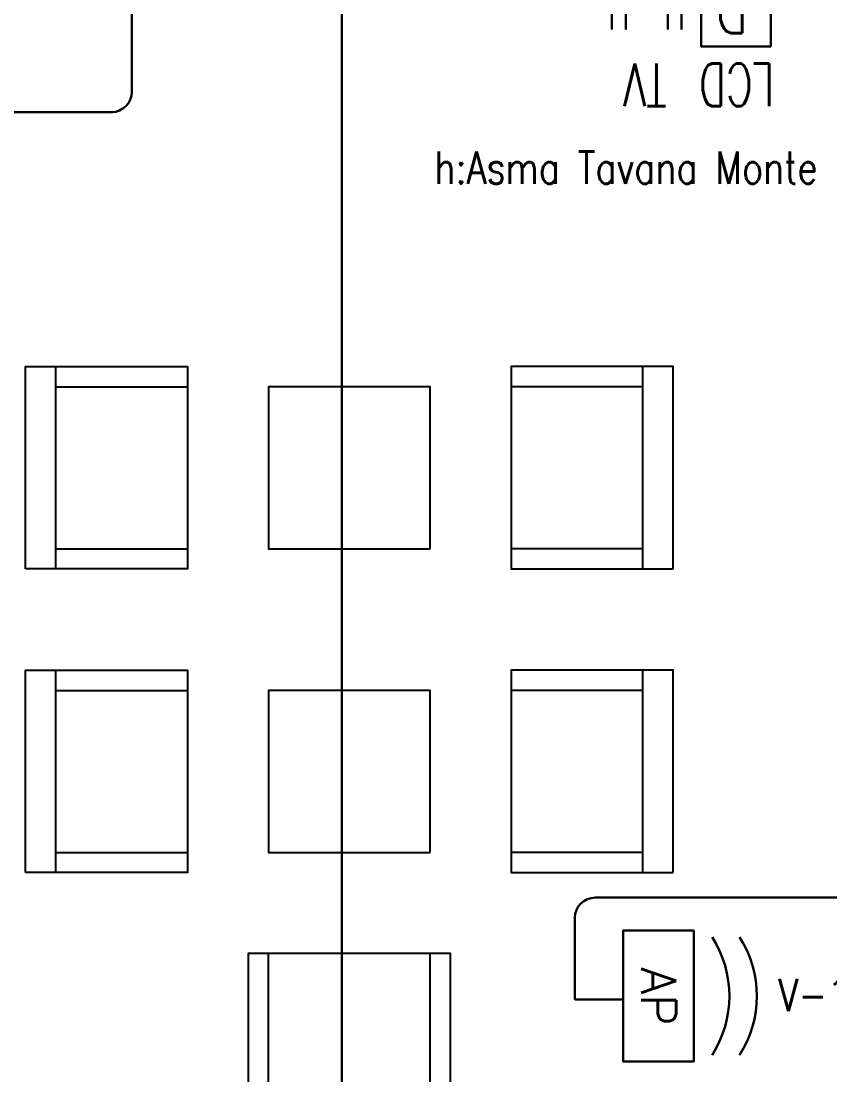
# Model space of a CAD drawing. Extents: x -1073 to 35213, y -1180 to 6950.
# Drawn here: x 17308 to 17708, y 2517 to 3037 of the extents above; entities that cross this region are included whole.
import ezdxf

# ---------------------------------------------------------------- set-up
doc = ezdxf.new("R2010")
doc.units = 0
doc.header["$LTSCALE"] = 25
doc.layers.get('0').update_dxf_attribs({"color": 9, "lineweight": 9})
for name, color, linetype, lineweight in [('05', 9, 'Continuous', 9), ('DATA SARI', 30, 'Continuous', 30), ('DATA TAVAN', 160, 'Continuous', 30), ('E-ACCESS POINT (KABLOSUZ ERİŞİM İÇİN)', 7, 'Continuous', 30), ('E-DATA LCD EKRAN', 7, 'Continuous', 30), ('E-DATA PRİZİ (RJ45)', 7, 'Continuous', 30), ('E-YAZI', 7, 'Continuous', 30)]:
    doc.layers.add(name, color=color, linetype=linetype, lineweight=lineweight)
doc.styles.add('E-YAZI', font='txttw.shx')

# ---------------------------------------------------------------- blocks, each defined once
blk = doc.blocks.new('m-vw-sehpa')
at = {"lineweight": -3, "ltscale": 0.5}
blk.add_lwpolyline([(0, 0), (80, 0), (80, -80), (0, -80)], close=True, dxfattribs=at)
blk = doc.blocks.new('m-vw-tekli koltuk')
at = {"lineweight": -3, "ltscale": 0.5}
blk.add_lwpolyline([(-50, 0), (50, 0), (50, -80), (-50, -80)], close=True, dxfattribs=at)
for points in [[(-50, -15), (-50, -15), (50, -15)], [(-40, -15), (-40, -15), (-40, -80)], [(40, -15), (40, -15), (40, -80)]]:
    blk.add_lwpolyline(points, dxfattribs=at)
blk = doc.blocks.new('E-LCD+TV')
at = {"layer": 'E-DATA PRİZİ (RJ45)', "color": 1}
for p, q in [((38.46, 77.49), (38.46, 48)), ((48.29, 77.49), (48.29, 57.83)), ((77.78, 77.49), (77.78, 57.83)), ((87.61, 77.49), (87.61, 48)), ((48.29, 57.83), (77.78, 57.83)), ((38.46, 48), (87.61, 48)), ((63.03, 48), (63.03, 0)), ((0, 0), (0, 41.99))]:
    blk.add_line(p, q, dxfattribs=at)
blk.add_lwpolyline([(-24.58, 89.56), (24.58, 89.56), (24.58, 41.99), (-24.58, 41.99)], close=True, dxfattribs=at)
at = {"layer": 'E-DATA PRİZİ (RJ45)', "color": 1, "style": 'E-YAZI'}
blk.add_text('D', height=25.6, dxfattribs=at).set_placement((-8.79, 54.59))
at = {"layer": 'E-YAZI', "color": 1, "style": 'E-YAZI', "width": 0.7}
for s, p in [('LCD', (-26.97, 101.57)), ('TV', (49.03, 101.57))]:
    blk.add_text(s, height=30, dxfattribs=at).set_placement(p)
blk = doc.blocks.new('*U605')
at = {"layer": 'E-ACCESS POINT (KABLOSUZ ERİŞİM İÇİN)', "color": 4}
blk.add_lwpolyline([(-2.395, 3.237), (2.395, 3.237), (2.395, 0.647), (-2.395, 0.647)], close=True, dxfattribs=at)
at = {"layer": 'E-ACCESS POINT (KABLOSUZ ERİŞİM İÇİN)', "color": 3}
for centre in [(0, 1.555), (0, 0.549)]:
    blk.add_arc(centre, 3.988, 57.1828, 122.8172, dxfattribs=at)
at = {"layer": 'E-ACCESS POINT (KABLOSUZ ERİŞİM İÇİN)', "color": 3, "style": 'E-YAZI'}
blk.add_text('AP', height=1.28, dxfattribs=at).set_placement((-1.054, 1.311))

msp = doc.modelspace()

# ---------------------------------------------------------------- linework, layer by layer
at = {"layer": 'DATA SARI'}
for q in [(17466.85, 3081.37), (17466.85, 2504.97)]:
    msp.add_line((17466.85, 2533.48), q, dxfattribs=at)
at = {"layer": 'DATA TAVAN'}
for p, q in [((17362.97, 3159.57), (17363.19, 3002.52)), ((17353.8, 2992.52), (17237.02, 2992.52)), ((17825.16, 2604.42), (17592.04, 2604.42)), ((17582.04, 2594.42), (17582.04, 2554.1)), ((17582.04, 2554.1), (17605.88, 2554.1))]:
    msp.add_line(p, q, dxfattribs=at)
for centre, start, end in [((17353.19, 3002.52), 270, 0), ((17592.04, 2594.42), 90, 180)]:
    msp.add_arc(centre, 10, start, end, dxfattribs=at)

# ---------------------------------------------------------------- block references
at = {"layer": '05', "lineweight": -3, "rotation": 90.00000000000001}
for p in [(17310.62, 2816.79), (17310.62, 2666.79)]:
    msp.add_blockref('m-vw-tekli koltuk', p, dxfattribs=at)
at = {"layer": '05', "lineweight": -3, "xscale": -1}
for name, p, rotation in [('m-vw-tekli koltuk', (17630.62, 2816.79), 270), ('m-vw-sehpa', (17510.62, 2776.79), 270), ('m-vw-tekli koltuk', (17630.62, 2666.79), 270), ('m-vw-sehpa', (17510.62, 2626.79), 270), ('m-vw-tekli koltuk', (17470.62, 2496.79), 180)]:
    msp.add_blockref(name, p, dxfattribs=dict(at, rotation=rotation))
at = {"layer": 'E-ACCESS POINT (KABLOSUZ ERİŞİM İÇİN)', "xscale": 13.5, "yscale": 13.5, "zscale": 13.5, "rotation": 270}
msp.add_blockref('*U605', (17597.14, 2555.78), dxfattribs=at)
at = {"layer": 'E-DATA LCD EKRAN', "color": 1, "xscale": 0.7, "yscale": 0.7, "zscale": 0.7, "rotation": 180}
msp.add_blockref('E-LCD+TV', (17661.69, 3087.61), dxfattribs=at)

# ---------------------------------------------------------------- texts
at = {"layer": 'E-YAZI', "color": 3, "style": 'E-YAZI', "width": 0.8}
msp.add_text('h:Asma Tavana Monte', height=16, dxfattribs=at).set_placement((17512.67, 2957.12))
at = {"layer": 'E-YAZI', "color": 6, "style": 'E-YAZI', "width": 0.8}
msp.add_text('V-1K W3', height=16, dxfattribs=at).set_placement((17682.6, 2548.36))

doc.saveas('drawing.dxf')
